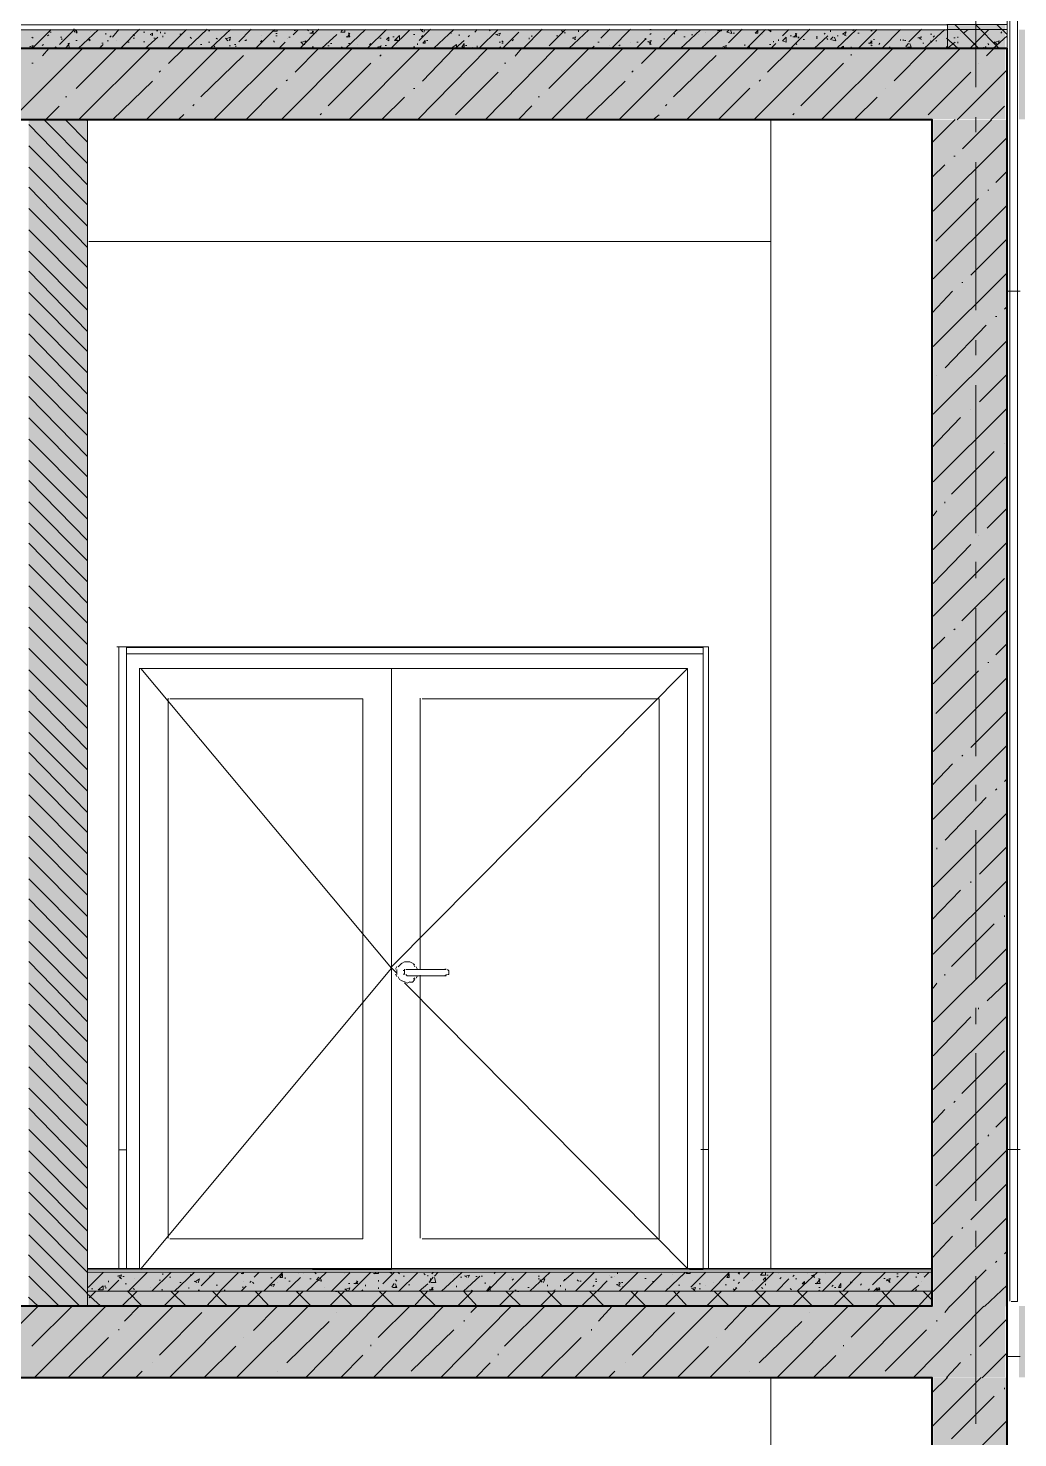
# Model space of a CAD drawing. Header units: millimetres. Extents: x -135211 to 49383, y -8033 to 228499.
# Drawn here: x -29699 to -26356, y 48081 to 52844 of the extents above; entities that cross this region are included whole.
import ezdxf

# ---------------------------------------------------------------- set-up
doc = ezdxf.new("R2010")
doc.units = ezdxf.units.MM
doc.layers.add('PDF _Геометрия', color=7, linetype='Continuous', true_color=0x1d1d1d)
doc.layers.add('PDF _Сплошная заливка', color=7, linetype='Continuous', true_color=0xffffff)

msp = doc.modelspace()

# ---------------------------------------------------------------- hatches: boundary and pattern name
at = {"layer": 'PDF _Сплошная заливка', "transparency": 33554559}
h = msp.add_hatch(color=256, dxfattribs=at)
h.paths.add_polyline_path([(-26398.8, 55316.6), (-26398.8, 56733.6), (-26595.6, 56733.6), (-26595.6, 55316.6)])
h.paths.add_polyline_path([(-26398.8, 52857.2), (-26595.6, 52857.2), (-26595.6, 52776.8), (-26398.8, 52776.8)])
h = msp.add_hatch(color=256, dxfattribs=at)
h.paths.add_polyline_path([(-26398.8, 52776.8), (-26398.8, 52838.8), (-26594.8, 52838.8), (-26594.8, 52776.8)])
h.paths.add_polyline_path([(-23600.8, 52776.8), (-23600.8, 52838.8), (-26352.2, 52838.8), (-26352.2, 52776.8)])
h = msp.add_hatch(color=256, dxfattribs=at)
h.paths.add_polyline_path([(-77398.8, 52535.5), (-77398.8, 52776.4), (-103546, 52776.4), (-103546, 52535.5)])
h.paths.add_polyline_path([(146.8, 52535.5), (146.8, 52776.4), (-22999.7, 52776.4), (-22999.7, 52535.5)])
h.paths.add_polyline_path([(-23351, 52535.5), (-23351, 52776.4), (-26352.2, 52776.4), (-26352.2, 52535.5)])
h.paths.add_polyline_path([(-26398.8, 52535.5), (-26398.8, 52776.4), (-44097.3, 52776.4), (-44097.3, 52535.5)])
h.paths.add_polyline_path([(-45350.3, 52535.5), (-45350.3, 52776.4), (-50899.8, 52776.4), (-50899.8, 52535.5)])
h = msp.add_hatch(color=256, dxfattribs=at)
h.paths.add_polyline_path([(-65546.2, 48285.5), (-65546.2, 48526.4), (-101294, 48526.4), (-101294, 48285.5)])
h.paths.add_polyline_path([(146.8, 48285.5), (146.8, 48526.4), (-22999.7, 48526.4), (-22999.7, 48285.5)])
h.paths.add_polyline_path([(-23351, 48285.5), (-23351, 48526.4), (-26352.2, 48526.4), (-26352.2, 48285.5)])
h.paths.add_polyline_path([(-26398.8, 48285.5), (-26398.8, 48526.4), (-44097.3, 48526.4), (-44097.3, 48285.5)])
h.paths.add_polyline_path([(-45350.3, 48285.5), (-45350.3, 48526.4), (-50899.8, 48526.4), (-50899.8, 48285.5)])
h.paths.add_polyline_path([(-50950.6, 48285.5), (-50950.6, 48526.4), (-65296.5, 48526.4), (-65296.5, 48285.5)])

# ---------------------------------------------------------------- linework, layer by layer
at = {"layer": 'PDF _Геометрия', "color": 7, "lineweight": 9}
for points in [[(-26383.7, 62157), (-26383.7, 48543.1)], [(-26378.4, 48541.8), (-26357.4, 48541.8), (-26357.4, 62156.3)], [(-26595.6, 59514.9), (-26392.5, 59514.9), (-26392.5, 60933), (-26392.5, 45155.4)], [(-26497.8, 52645), (-26497.8, 53144.5)], [(-37342.6, 52855.6), (-26594.3, 52855.6), (-26594.3, 52775.1), (-37342.6, 52775.1)], [(-26594.3, 52838.6), (-37342.6, 52838.6)], [(-26392.5, 52838.9), (-26595.6, 52838.9)], [(-29697.6, 48525.9), (-29498.5, 48525.9), (-29498.5, 52534.8), (-29697.6, 52534.8)], [(-27190.9, 52533.8), (-29494, 52533.8)], [(-26497.8, 52492.6), (-26497.8, 52543.4)], [(-26497.8, 51891.5), (-26497.8, 52391)], [(-29498.5, 52124.2), (-29498.5, 48652.9), (-29498.5, 48648.7), (-29498.5, 48640.3), (-29498.5, 48576.8), (-29498.5, 48525.9)], [(-26395.2, 51954.8), (-26348.6, 51954.8), (-26361.1, 51954.8)], [(-26383.7, 49055.3), (-26383.7, 51955)], [(-26357.4, 51953.9), (-26357.4, 49054)], [(-26497.8, 51739.1), (-26497.8, 51789.9)], [(-26497.8, 51138), (-26497.8, 51637.5)], [(-26497.8, 50985.6), (-26497.8, 51040.7)], [(-26497.8, 50384.5), (-26497.8, 50884)], [(-29399.5, 50753.2), (-27401.5, 50753.2), (-27401.5, 48653.7), (-29399.5, 48653.7)], [(-29393.2, 48652), (-29393.2, 50751.7)], [(-29366.9, 50751.5), (-29366.9, 50730.3), (-29366.9, 48651.7)], [(-29366.7, 50751.4), (-27419, 50751.4), (-27419, 50730.2), (-29366.7, 50730.2), (-27419, 50730.2), (-27419, 48651.6), (-27465.8, 48651.6)], [(-29374, 48653.5), (-29323, 48653.5), (-29323, 50681.2), (-29323, 48653.5)], [(-29321.7, 50680.9), (-27471.7, 50680.9), (-28475.2, 49669.1)], [(-29318.8, 48652.4), (-28471.9, 49668.4), (-29318.8, 50680.1), (-28471.9, 50680.1), (-28471.9, 48652.4), (-28738.6, 48652.4)], [(-28428.5, 49618.3), (-27471.7, 48653.2), (-27471.7, 50680.9), (-28475.2, 50680.9)], [(-28471.9, 48652.4), (-28471.9, 50680.1)], [(-27471.7, 50680.9), (-27471.7, 48653.2)], [(-29226.5, 50579.9), (-29226.5, 48755.4)], [(-29220.7, 48753.8), (-28568.4, 48753.8), (-28568.4, 50578.3), (-29220.7, 50578.3)], [(-28375.4, 49665.4), (-28375.4, 50579.8)], [(-28368.6, 50578.1), (-27568.2, 50578.1), (-27568.2, 48753.5), (-28368.6, 48753.5)], [(-26497.8, 50232.1), (-26497.8, 50287.1)], [(-26497.8, 49631), (-26497.8, 50134.7)], [(-28454.4, 49673.5), (-28458.9, 49665)], [(-28445.6, 49676.7), (-28450.1, 49672.4)], [(-28436.8, 49685), (-28445.2, 49676.6)], [(-28428.1, 49689.1), (-28436.4, 49685)], [(-28419.3, 49689.1), (-28427.6, 49689.1)], [(-28410.5, 49689), (-28418.9, 49689)], [(-28401.7, 49684.7), (-28410.1, 49688.9)], [(-28393, 49680.4), (-28401.3, 49684.6)], [(-28393, 49673), (-28397.5, 49681.5)], [(-28471.1, 49668.3), (-28454.4, 49651.3)], [(-28458.9, 49648.1), (-28454.4, 49639.7)], [(-28454.4, 49664), (-28454.4, 49655.5), (-28454.4, 49647.1)], [(-28450.1, 49638.5), (-28445.6, 49630.1)], [(-28445.2, 49630), (-28436.8, 49625.7)], [(-28436.4, 49625.7), (-28428.1, 49621.5)], [(-28428.1, 49655.3), (-28428.1, 49655.3)], [(-28428.1, 49655.3), (-28428.1, 49655.3)], [(-28428.1, 49647.9), (-28428.1, 49647.9)], [(-28428.1, 49647.9), (-28428.1, 49647.9)], [(-28419.3, 49663.7), (-28419.3, 49663.7)], [(-28419.3, 49663.7), (-28419.3, 49663.7)], [(-28419.3, 49642.5), (-28419.3, 49642.5)], [(-28419.3, 49642.5), (-28419.3, 49642.5)], [(-28287.7, 49663.6), (-28419, 49663.6)], [(-28419, 49642.4), (-28287.7, 49642.4)], [(-28418.3, 49663.4), (-28384.2, 49663.4), (-28388.7, 49671.9)], [(-28388.7, 49633.7), (-28384.2, 49642.2), (-28418.3, 49642.2)], [(-28401.3, 49621.2), (-28393, 49629.6)], [(-28397.5, 49630.7), (-28393, 49634.9)], [(-28375.4, 48755.3), (-28375.4, 49644.3)], [(-28287.7, 49664.7), (-28292.2, 49664.7)], [(-28292.2, 49643.5), (-28287.7, 49643.5), (-28287.7, 49647.8)], [(-28287.7, 49664.7), (-28287.7, 49664.7)], [(-28283.4, 49646.6), (-28278.9, 49646.6), (-28278.9, 49650.8), (-28278.9, 49655.1), (-28278.9, 49659.3), (-28283.4, 49663.5)], [(-28278.9, 49659.3), (-28278.9, 49659.3)], [(-28278.9, 49655.1), (-28278.9, 49655.1)], [(-28278.9, 49646.6), (-28278.9, 49646.6)], [(-28427.6, 49621.4), (-28419.3, 49617.1)], [(-28418.9, 49617), (-28410.5, 49621.3)], [(-28410.1, 49621.2), (-28401.7, 49621.2)], [(-26497.8, 49478.6), (-26497.8, 49533.6)], [(-26497.8, 48881.7), (-26497.8, 49381.2)], [(-29366.9, 49053.9), (-29392.4, 49053.9)], [(-27401.5, 49055.8), (-27426.8, 49055.8)], [(-26361.1, 49055), (-26348.6, 49055), (-26395.2, 49055)], [(-26497.8, 48725.1), (-26497.8, 48780.1)], [(-29499.9, 48526.4), (-26646.9, 48526.4), (-26646.9, 48577.2), (-26646.9, 48640.7), (-26646.9, 48649.1), (-26646.9, 48653.4), (-29499.9, 48653.4)], [(-26646.9, 48649.1), (-29499.9, 48649.1)], [(-26646.9, 48640.7), (-29499.9, 48640.7)], [(-26497.8, 48128.2), (-26497.8, 48627.7)], [(-26646.9, 48577.2), (-29499.9, 48577.2)], [(-26395.2, 48356.5), (-26348.6, 48356.5)], [(-31894, 47872.8), (-27190.9, 47872.8), (-27190.9, 48283.4), (-27190.9, 45154.9), (-27990.9, 45154.9)], [(-27190.9, 48283.4), (-31894, 48283.4)]]:
    msp.add_lwpolyline(points, dxfattribs=at)
at = {"layer": 'PDF _Геометрия', "lineweight": 9}
for points in [[(-29684.9, 52776.1), (-29621.3, 52839.6)], [(-29634.6, 52817.5), (-29630.1, 52821.8)], [(-29625.8, 52830.2), (-29621.3, 52830.2)], [(-29593.2, 52788.2), (-29542.4, 52839)], [(-29546.8, 52840), (-29542.4, 52840)], [(-29542.4, 52830.5), (-29542.4, 52834.7)], [(-29541.9, 52838.9), (-29533.6, 52830.4)], [(-29533.6, 52827.2), (-29538, 52831.4), (-29533.6, 52839.8)], [(-29530.9, 52774.9), (-29463.4, 52838.4)], [(-29489.7, 52831), (-29489.7, 52831)], [(-29437.1, 52826.4), (-29437.1, 52822.2)], [(-29424, 52813.6), (-29419.5, 52817.8)], [(-29414.2, 52813.4), (-29393.2, 52838.8)], [(-29386.7, 52776.6), (-29323, 52840.1)], [(-29345, 52822.4), (-29340.6, 52818.1)], [(-29309.9, 52830.6), (-29305.5, 52830.6)], [(-29266.1, 52834.5), (-29261.6, 52834.5)], [(-29252.8, 52826.8), (-29252.8, 52831.1)], [(-29244, 52817.4), (-29244, 52813.1)], [(-29239.7, 52826.7), (-29235.3, 52826.7)], [(-29228.3, 52775.4), (-29165.1, 52838.9)], [(-29187.1, 52823), (-29182.6, 52823)], [(-29162.6, 52776.7), (-29094.9, 52840.2)], [(-29090.6, 52835), (-29086.1, 52835)], [(-29083.7, 52776.1), (-29015.9, 52839.6)], [(-28987.9, 52797.7), (-28945.7, 52840)], [(-28930.1, 52775.9), (-28866.8, 52839.4)], [(-28910.6, 52818.6), (-28910.6, 52818.6)], [(-28871.2, 52834.2), (-28866.8, 52838.4)], [(-28870.8, 52834.1), (-28858, 52834.1), (-28858, 52838.3)], [(-28862.5, 52825.7), (-28858, 52825.7)], [(-28862.5, 52818.2), (-28858, 52818.2)], [(-28804.5, 52821.8), (-28787.8, 52838.7)], [(-28801.1, 52835.6), (-28796.6, 52835.6)], [(-28781.1, 52776.6), (-28717.6, 52840.1)], [(-28757.2, 52839.4), (-28752.7, 52835.2)], [(-28748, 52826.6), (-28735.2, 52826.6), (-28739.6, 52835)], [(-28743.5, 52825.7), (-28735.2, 52834.1)], [(-28726.4, 52826.5), (-28726.4, 52826.5)], [(-28706.9, 52776.1), (-28656.2, 52822.7)], [(-28638.6, 52834.3), (-28638.6, 52838.5), (-28643.1, 52830.1)], [(-28642.7, 52830), (-28629.9, 52830), (-28629.9, 52838.4)], [(-28638.6, 52835.3), (-28638.6, 52839.5)], [(-28627.1, 52775.4), (-28559.7, 52838.8)], [(-28625.2, 52814.8), (-28612.3, 52814.8), (-28616.8, 52827.5)], [(-28620.7, 52813.9), (-28612.3, 52826.6)], [(-28553.1, 52775.7), (-28489.5, 52839.3)], [(-28474.2, 52775.1), (-28410.5, 52838.7)], [(-28397.5, 52822.5), (-28393, 52822.5)], [(-28378.3, 52801.9), (-28340.3, 52840)], [(-28375, 52840.2), (-28366.6, 52831.7)], [(-28371.1, 52839.2), (-28366.6, 52839.2)], [(-28371.1, 52814.8), (-28366.6, 52819)], [(-28362.4, 52830.7), (-28357.9, 52839.2)], [(-28329, 52775.9), (-28261.4, 52839.4)], [(-28283.4, 52838.5), (-28278.9, 52838.5)], [(-28270.1, 52825.8), (-28270.1, 52830)], [(-28243.8, 52822.3), (-28243.8, 52818.1)], [(-28213.2, 52814.5), (-28208.7, 52818.8)], [(-28190.8, 52830.3), (-28182.4, 52838.8)], [(-28175.4, 52775.7), (-28112.2, 52839.2)], [(-28143, 52839.3), (-28138.5, 52835.1)], [(-28120.6, 52823.1), (-28112.2, 52818.9)], [(-28116.3, 52822.1), (-28103.4, 52826.4), (-28107.9, 52817.9)], [(-28096.8, 52775.1), (-28042, 52830.1)], [(-28026.3, 52776.4), (-27963, 52839.9)], [(-27998.1, 52818.9), (-27998.1, 52814.7)], [(-27939, 52784.2), (-27884.1, 52839.2)], [(-27914.9, 52818.3), (-27910.4, 52818.3)], [(-27897.4, 52836), (-27892.8, 52831.8)], [(-27888.6, 52827.5), (-27884.1, 52827.5)], [(-27873, 52775.1), (-27805.1, 52838.6)], [(-27840.2, 52831.4), (-27840.2, 52835.6)], [(-27822.7, 52831.3), (-27822.7, 52831.3)], [(-27764.7, 52810.3), (-27734.9, 52839.9)], [(-27728.2, 52776.8), (-27664.7, 52840.3)], [(-27599.1, 52838.9), (-27594.5, 52838.9)], [(-27599.1, 52821.9), (-27594.5, 52826.2)], [(-27585.8, 52839.8), (-27585.8, 52839.8)], [(-27570.3, 52775.6), (-27506.8, 52839.1)], [(-27515.6, 52827.4), (-27515.6, 52823.2)], [(-27511.3, 52835.8), (-27506.8, 52835.8)], [(-27495.3, 52775), (-27427.8, 52838.5)], [(-27458.7, 52821.8), (-27454.1, 52821.8)], [(-27436.6, 52822.6), (-27436.6, 52822.6)], [(-27425.2, 52776.4), (-27357.6, 52839.8)], [(-27410.3, 52830.8), (-27410.3, 52830.8)], [(-27371, 52835.7), (-27366.4, 52835.7)], [(-27371, 52830.5), (-27366.4, 52830.5)], [(-27366.4, 52834.7), (-27366.4, 52839)], [(-27366.1, 52834.7), (-27357.6, 52834.7), (-27357.6, 52838.9)], [(-27339.8, 52830.3), (-27331.3, 52838.7)], [(-27339.4, 52830.2), (-27322.5, 52825.9), (-27327.1, 52838.7)], [(-27334.2, 52793.7), (-27287.4, 52840.2)], [(-27318.3, 52826.8), (-27313.8, 52826.8)], [(-27272.2, 52776.1), (-27208.5, 52839.6)], [(-27217.2, 52821.8), (-27217.2, 52821.8)], [(-27199.7, 52839.6), (-27199.7, 52839.6)], [(-27199.4, 52839.5), (-27190.9, 52831), (-27190.9, 52839.5)], [(-27151, 52817.9), (-27129.5, 52839)], [(-27125.3, 52817.8), (-27120.7, 52817.8)], [(-27123.1, 52776.8), (-27059.3, 52840.3)], [(-27116.2, 52814.3), (-27103.2, 52814.3), (-27107.7, 52827)], [(-27111.6, 52813.4), (-27103.2, 52826.1)], [(-27044.2, 52775.4), (-26997.9, 52817.8)], [(-27010.6, 52823), (-27006.7, 52827.2)], [(-26989.1, 52831.3), (-26989.1, 52835.5)], [(-26969.2, 52775.6), (-26901.4, 52839.1)], [(-26966.7, 52817.5), (-26962.8, 52817.5)], [(-26948.9, 52823.4), (-26936.5, 52831.9), (-26940.4, 52819.1)], [(-26945, 52822.5), (-26936.5, 52818.2)], [(-26914.1, 52835), (-26910.2, 52839.2)], [(-26896.5, 52826.4), (-26892.6, 52826.4)], [(-26894.5, 52776), (-26831.2, 52839.5)], [(-26852.6, 52834.5), (-26848.7, 52834.5)], [(-26815.6, 52775.4), (-26752.2, 52838.9)], [(-26724.5, 52797.9), (-26682, 52840.2)], [(-26671.1, 52776.1), (-26603.1, 52839.6)], [(-26650.9, 52823), (-26646.9, 52823)], [(-26642.1, 52813.5), (-26638.2, 52817.8)], [(-26489, 52776.2), (-26569.5, 52856.6)], [(-26550.4, 52826.5), (-26550.4, 52826.5)], [(-26541.6, 52839.1), (-26541.6, 52839.1)], [(-26541.1, 52826.3), (-26524.1, 52839)], [(-26517.4, 52775.9), (-26453.9, 52839.4)], [(-26418.8, 52775.6), (-26499.4, 52856)], [(-26462.7, 52839.4), (-26462.7, 52839.4)], [(-26453.9, 52822.5), (-26453.9, 52822.5)], [(-26439, 52775.4), (-26392.5, 52817.7)], [(-26392.5, 52822), (-26426.6, 52855.9)], [(-26414, 52827.3), (-26410, 52831.5)], [(-29757.1, 52534), (-29516, 52775.3)], [(-29695.5, 52780.8), (-29682.8, 52785.1), (-29687.2, 52776.6)], [(-29691, 52779.9), (-29682.8, 52775.6)], [(-29687.2, 52813.7), (-29682.8, 52809.5)], [(-29652.1, 52784.8), (-29647.7, 52789)], [(-29651.1, 52749.8), (-29630.1, 52775.2)], [(-29603.8, 52776), (-29608.2, 52780.2)], [(-29603.8, 52779.3), (-29608.2, 52775), (-29603.8, 52775)], [(-29590.7, 52813), (-29586.2, 52813)], [(-29586.2, 52808.8), (-29586.2, 52804.5)], [(-29577.1, 52776.6), (-29559.9, 52776.6), (-29564.4, 52793.5)], [(-29572.6, 52775.7), (-29559.9, 52792.6)], [(-29555.6, 52776.5), (-29551.1, 52776.5)], [(-29538, 52801.7), (-29533.6, 52801.7)], [(-29537.6, 52639.9), (-29402, 52775.3)], [(-29528.9, 52534.1), (-29287.9, 52775.4)], [(-29494.2, 52805.6), (-29489.7, 52805.6)], [(-29494.2, 52804.7), (-29489.7, 52800.5)], [(-29458.6, 52775.7), (-29445.9, 52788.4)], [(-29454.6, 52784.2), (-29454.6, 52784.2)], [(-29450.3, 52793.6), (-29445.9, 52793.6)], [(-29432.8, 52800.9), (-29428.3, 52800.9)], [(-29402, 52801.7), (-29402, 52801.7)], [(-29362.6, 52796.1), (-29358.1, 52796.1)], [(-29345, 52809.7), (-29340.6, 52809.7)], [(-29309.9, 52797.7), (-29305.5, 52797.7)], [(-29303.7, 52775.2), (-29261.6, 52813.3)], [(-29301.3, 52534.2), (-29059.8, 52775.5)], [(-29274.8, 52810.1), (-29270.4, 52810.1)], [(-29248.5, 52776), (-29244, 52776)], [(-29224.9, 52724.6), (-29173.9, 52775.4)], [(-29213.4, 52792.7), (-29209, 52792.7)], [(-29152, 52813.3), (-29147.5, 52809.1)], [(-29130, 52787.8), (-29130, 52787.8)], [(-29116.9, 52788.6), (-29112.4, 52788.6)], [(-29099.4, 52776.7), (-29094.9, 52776.7)], [(-29090.6, 52796.9), (-29086.1, 52796.9)], [(-29073.1, 52534.3), (-28831.7, 52775.6)], [(-29073, 52784.9), (-29068.6, 52780.7)], [(-29064.3, 52810.3), (-29059.8, 52806.1)], [(-29033, 52810), (-29024.7, 52801.5)], [(-29028.7, 52809), (-29015.9, 52813.3), (-29020.4, 52800.5)], [(-29020.4, 52804.8), (-29015.9, 52804.8)], [(-29020.4, 52783.6), (-29015.9, 52783.6)], [(-29002.9, 52788.6), (-28998.4, 52788.6)], [(-28998.4, 52780.2), (-28998.4, 52784.4)], [(-28967.8, 52802), (-28963.3, 52802)], [(-28963.3, 52805.3), (-28963.3, 52801.1)], [(-28928.2, 52780.6), (-28928.2, 52780.6)], [(-28915.1, 52797.4), (-28910.6, 52801.6)], [(-28871.2, 52801.3), (-28866.8, 52797)], [(-28852.8, 52775.6), (-28831.7, 52796.7)], [(-28844.8, 52534.4), (-28603.5, 52775.7)], [(-28836.2, 52776.6), (-28831.7, 52776.6)], [(-28822.9, 52810.4), (-28822.9, 52810.4)], [(-28818.6, 52813.6), (-28814.1, 52813.6)], [(-28797.7, 52695.2), (-28717.6, 52775.7)], [(-28778.6, 52797.2), (-28770.3, 52788.8)], [(-28774.3, 52796.2), (-28761.5, 52800.5), (-28766, 52787.8)], [(-28770.3, 52796.3), (-28770.3, 52796.3)], [(-28739.6, 52780.9), (-28735.2, 52780.9)], [(-28687, 52783.8), (-28682.5, 52783.8)], [(-28678.2, 52792.3), (-28673.7, 52792.3)], [(-28643.1, 52776), (-28638.6, 52780.2)], [(-28616.8, 52791.8), (-28612.3, 52791.8)], [(-28616.6, 52534.5), (-28375.4, 52775.8)], [(-28586, 52789.2), (-28586, 52789.2)], [(-28546.6, 52788), (-28542.1, 52792.2)], [(-28519.9, 52780.1), (-28507, 52784.4), (-28511.5, 52775.9)], [(-28515.4, 52779.2), (-28507, 52774.9)], [(-28511.5, 52809.8), (-28507, 52809.8)], [(-28494, 52785.2), (-28489.5, 52785.2)], [(-28467.7, 52814.6), (-28463.2, 52814.6)], [(-28454.4, 52800.9), (-28454.4, 52805.1)], [(-28454.4, 52784.9), (-28454.4, 52784.9)], [(-28401.7, 52776), (-28401.7, 52776)], [(-28397.5, 52780.2), (-28393, 52780.2)], [(-28384.5, 52533.7), (-28147.3, 52775)], [(-28384.2, 52787.6), (-28384.2, 52791.9)], [(-28366.9, 52664.9), (-28261.4, 52774.9)], [(-28353.6, 52802), (-28349.1, 52802)], [(-28296.5, 52775.2), (-28296.5, 52775.2)], [(-28269.3, 52775.8), (-28252.6, 52788.5), (-28252.6, 52775.8)], [(-28255.9, 52776.5), (-28226.3, 52801.9)], [(-28222, 52784.9), (-28217.5, 52784.9)], [(-28199.9, 52779.6), (-28199.9, 52779.6)], [(-28182.4, 52779.5), (-28182.4, 52783.7)], [(-28156.2, 52533.8), (-27919.2, 52775.1)], [(-28107.9, 52796.7), (-28103.4, 52796.7)], [(-28107.9, 52776.5), (-28103.4, 52780.8), (-28103.4, 52776.5)], [(-28099.2, 52800.9), (-28094.6, 52796.7)], [(-28099.2, 52793.4), (-28094.6, 52793.4)], [(-28064.1, 52801.5), (-28059.6, 52805.8)], [(-28054.5, 52749.7), (-28033.2, 52775)], [(-28006.9, 52806.4), (-28006.9, 52810.6)], [(-27998.1, 52814.7), (-27998.1, 52814.7)], [(-27940.3, 52639.7), (-27805.1, 52775.1)], [(-27932.5, 52533.9), (-27691, 52775.2)], [(-27861.9, 52810.3), (-27849, 52814.5), (-27853.5, 52806)], [(-27857.4, 52809.3), (-27849, 52805.1)], [(-27796, 52775), (-27787.6, 52783.5)], [(-27774.5, 52796), (-27770, 52796)], [(-27734.9, 52784.9), (-27734.9, 52784.9)], [(-27717.4, 52788.1), (-27717.4, 52788.1)], [(-27704.4, 52783.7), (-27699.8, 52787.9)], [(-27704.3, 52534), (-27462.9, 52775.3)], [(-27664.7, 52793.8), (-27664.7, 52793.8)], [(-27645.8, 52775.5), (-27612.1, 52809.4)], [(-27642.9, 52796.9), (-27638.4, 52796.9)], [(-27627.5, 52724.4), (-27577, 52775.2)], [(-27616.6, 52809.4), (-27612.1, 52805.1)], [(-27607.5, 52797.5), (-27594.5, 52801.7), (-27599.1, 52789)], [(-27603, 52796.5), (-27594.5, 52788.1)], [(-27594.5, 52801.7), (-27594.5, 52801.7)], [(-27550.7, 52805.6), (-27550.7, 52809.8)], [(-27485, 52814.5), (-27480.5, 52814.5)], [(-27476, 52534.1), (-27234.8, 52775.4)], [(-27366.4, 52775.5), (-27366.4, 52775.5)], [(-27353.1, 52780.4), (-27340.1, 52784.7), (-27344.6, 52776.2)], [(-27348.5, 52779.5), (-27340.1, 52775.3)], [(-27344.6, 52775.3), (-27340.1, 52779.5)], [(-27300.8, 52774.9), (-27296.2, 52774.9)], [(-27278.7, 52784.2), (-27278.7, 52788.4)], [(-27265.7, 52780.7), (-27261.1, 52780.7)], [(-27247.7, 52534.2), (-27006.7, 52775.5)], [(-27201.4, 52695), (-27120.7, 52775.5)], [(-27195.5, 52788.7), (-27190.9, 52788.7)], [(-27190.3, 52774.9), (-27173.4, 52791.8)], [(-27182.1, 52796.2), (-27182.1, 52800.4)], [(-27164.6, 52801.2), (-27164.6, 52805.4)], [(-27107.7, 52793.2), (-27103.2, 52788.9)], [(-27099, 52810.1), (-27094.4, 52814.3)], [(-27081.4, 52805.7), (-27076.9, 52805.7)], [(-27037.6, 52814.7), (-27033, 52814.7)], [(-27037.6, 52809.6), (-27033, 52809.6)], [(-27020.1, 52534.3), (-26778.5, 52775.6)], [(-27001.8, 52809.3), (-26997.9, 52805.1)], [(-26988.8, 52805.9), (-26980.3, 52814.3)], [(-26984, 52804.9), (-26971.6, 52800.6), (-26975.5, 52813.3)], [(-26957.6, 52775), (-26945.3, 52783.5), (-26945.3, 52775)], [(-26936.5, 52809.8), (-26936.5, 52809.8)], [(-26918.9, 52776.7), (-26918.9, 52780.9)], [(-26861.1, 52793.1), (-26848.7, 52793.1), (-26852.6, 52801.5)], [(-26857.2, 52792.1), (-26848.7, 52800.6)], [(-26852.6, 52787.9), (-26848.7, 52783.7)], [(-26843.9, 52805.7), (-26840, 52805.7)], [(-26826.3, 52788.7), (-26822.4, 52792.9)], [(-26791.9, 52534.4), (-26550.4, 52775.7)], [(-26791.2, 52779.9), (-26787.3, 52779.9)], [(-26774.3, 52665.6), (-26664.5, 52775.7)], [(-26752.2, 52806), (-26752.2, 52801.7)], [(-26743.4, 52805), (-26743.4, 52800.7)], [(-26738.6, 52801.6), (-26734.7, 52801.6)], [(-26734.7, 52784.7), (-26734.7, 52784.7)], [(-26734.4, 52780.3), (-26725.9, 52793.1)], [(-26729.5, 52779.3), (-26717.1, 52779.3), (-26721, 52792.1)], [(-26694.4, 52810.6), (-26682, 52814.8), (-26685.9, 52806.4)], [(-26690.5, 52809.6), (-26682, 52805.5)], [(-26677.2, 52792.6), (-26673.3, 52792.6)], [(-26650.9, 52800.9), (-26646.9, 52796.7)], [(-26633.3, 52800.8), (-26629.4, 52800.8)], [(-26598.2, 52780.3), (-26594.3, 52780.3), (-26594.3, 52776)], [(-26598.2, 52775.1), (-26594.3, 52779.4)], [(-26559.2, 52775.8), (-26597.1, 52809.7)], [(-26593.5, 52775.8), (-26568, 52797)], [(-26571.9, 52810.7), (-26568, 52810.7)], [(-26559.2, 52810.6), (-26559.2, 52814.8)], [(-26559.2, 52797.9), (-26559.2, 52793.6)], [(-26471.5, 52779.3), (-26471.5, 52775.1)], [(-26466.6, 52780.2), (-26462.7, 52780.2)], [(-26461.9, 52750.4), (-26436.4, 52775.7)], [(-26457.8, 52791.9), (-26453.9, 52787.7)], [(-26436.1, 52797.8), (-26427.6, 52789.3)], [(-26431.3, 52796.8), (-26418.8, 52801), (-26422.7, 52788.4)], [(-29687.2, 52725.8), (-29682.8, 52725.8)], [(-29115.9, 52611.6), (-28972.1, 52751.3)], [(-28686, 52581.4), (-28542.1, 52725.3)], [(-28511.5, 52749.6), (-28507, 52753.8)], [(-28090.4, 52725.6), (-28085.9, 52725.6)], [(-27519.3, 52611.4), (-27375.2, 52751.1)], [(-27089.3, 52581.2), (-26945.3, 52725.2)], [(-26918.9, 52751.3), (-26918.9, 52755.5)], [(-26489, 52725.3), (-26489, 52725.3)], [(-29257.3, 52695.6), (-29252.8, 52699.9)], [(-28256, 52551.3), (-28112.2, 52695.2)], [(-27660.5, 52695.4), (-27655.9, 52699.6)], [(-26659.3, 52551.1), (-26515.3, 52695)], [(-26561.6, 52534.1), (-26392.5, 52703.5)], [(-29414.3, 52534), (-29279.1, 52665.3)], [(-28963.6, 52535.5), (-28858, 52641.3)], [(-28827.4, 52665.5), (-28822.9, 52669.7)], [(-28397.5, 52639.6), (-28393, 52639.6)], [(-27817.6, 52533.8), (-27682.3, 52665.1)], [(-27367.1, 52535.2), (-27261.1, 52641.1)], [(-27230.6, 52665.3), (-27226, 52669.5)], [(-26804.9, 52641.3), (-26804.9, 52641.3)], [(-29641.4, 52533.7), (-29595, 52580.2)], [(-29573.1, 52611.6), (-29568.7, 52611.6)], [(-29143.2, 52581.4), (-29138.8, 52585.6)], [(-28504.6, 52534.9), (-28428.1, 52611.1)], [(-28044.6, 52534.4), (-27998.1, 52581)], [(-27976.3, 52611.3), (-27971.8, 52611.3)], [(-27546.4, 52581.2), (-27541.9, 52585.4)], [(-26907.5, 52534.7), (-26831.2, 52610.9)], [(-26447.8, 52534.2), (-26401.3, 52580.7)], [(-29498.5, 52386.7), (-29646.7, 52534.8)], [(-29498.5, 52458.6), (-29574.8, 52534.8)], [(-29498.5, 52530.6), (-29503, 52534.8)], [(-29191.1, 52535.1), (-29173.9, 52552)], [(-28713.3, 52551.2), (-28708.8, 52555.4)], [(-27589.6, 52533.9), (-27568.2, 52550.8)], [(-27116.5, 52551), (-27112, 52555.2)], [(-26648.4, 52455.1), (-26568, 52535.5)], [(-26542.7, 52436.2), (-26445.1, 52533.6)], [(-29498.5, 52314.7), (-29697.6, 52517.9)], [(-29498.5, 52246.9), (-29697.6, 52445.9)], [(-26642.2, 52225.1), (-26392.5, 52474.9)], [(-26571.9, 52410.9), (-26568, 52410.9)], [(-29498.5, 52175), (-29697.6, 52373.9)], [(-26645.6, 52340.1), (-26603.1, 52382.4)], [(-26430.5, 52322.5), (-26392.5, 52360.5)], [(-29498.5, 52103), (-29697.6, 52306.2)], [(-26457.8, 52296.6), (-26453.9, 52296.6)], [(-26642.2, 51996.5), (-26392.5, 52246.3)], [(-26633, 52124.3), (-26489, 52268.2)], [(-29498.5, 52035.3), (-29697.6, 52234.2)], [(-29498.5, 51963.3), (-29697.6, 52162.3)], [(-26515, 52009.2), (-26392.5, 52132)], [(-29498.5, 51891.3), (-29697.6, 52090.3)], [(-29498.5, 51819.4), (-29697.6, 52022.6)], [(-26642.2, 51767.9), (-26392.5, 52017.7)], [(-26545.6, 51984), (-26541.6, 51984)], [(-29498.5, 51751.7), (-29697.6, 51950.6)], [(-26644.8, 51882.7), (-26576.7, 51954.7)], [(-29498.5, 51679.7), (-29697.6, 51878.7)], [(-26431.5, 51869.8), (-26427.6, 51869.8)], [(-26401, 51894.9), (-26392.5, 51903.3)], [(-26602.2, 51696.5), (-26462.7, 51840.4)], [(-29498.5, 51607.7), (-29697.6, 51810.9)], [(-26642.2, 51539.3), (-26392.5, 51789)], [(-29498.5, 51540), (-29697.6, 51739)], [(-26485.5, 51581.6), (-26392.5, 51674.8)], [(-29498.5, 51468), (-29697.6, 51667)], [(-26629.4, 51670.5), (-26629.4, 51670.5)], [(-29498.5, 51396.1), (-29697.6, 51599.2)], [(-26642.2, 51310.7), (-26392.5, 51560.5)], [(-26515.3, 51556.2), (-26515.3, 51556.2)], [(-29498.5, 51328.3), (-29697.6, 51527.3)], [(-26647.9, 51426.3), (-26550.4, 51527.9)], [(-29498.5, 51256.4), (-29697.6, 51455.3)], [(-26401.3, 51442), (-26401.3, 51442)], [(-26580.5, 51269.7), (-26436.4, 51413.7)], [(-29498.5, 51184.4), (-29697.6, 51383.4)], [(-29498.5, 51112.4), (-29697.6, 51315.7)], [(-26642.2, 51082.1), (-26392.5, 51331.8)], [(-29498.5, 51044.7), (-29697.6, 51243.7)], [(-26641.8, 51196.3), (-26629.4, 51213.3)], [(-26603.1, 51239.4), (-26603.1, 51243.7)], [(-26460, 51154.1), (-26392.5, 51221.8)], [(-29498.5, 50972.7), (-29697.6, 51171.7)], [(-29498.5, 50900.8), (-29697.6, 51104)], [(-26642.2, 50857.7), (-26392.5, 51107.5)], [(-26489, 51129.5), (-26489, 51129.5)], [(-26642.3, 50967.8), (-26515.3, 51099)], [(-29498.5, 50833.1), (-29697.6, 51032)], [(-29498.5, 50761.1), (-29697.6, 50960.1)], [(-26545.4, 50840.9), (-26401.3, 50984.8)], [(-29498.5, 50689.1), (-29697.6, 50888.1)], [(-26642.2, 50629.1), (-26392.5, 50878.9)], [(-29498.5, 50621.4), (-29697.6, 50820.3)], [(-26645.6, 50744.2), (-26603.1, 50786.5)], [(-26571.9, 50810.6), (-26568, 50814.9)], [(-29498.5, 50549.4), (-29697.6, 50748.4)], [(-26430.5, 50726.5), (-26392.5, 50764.6)], [(-29498.5, 50477.5), (-29697.6, 50676.4)], [(-26457.8, 50700.6), (-26453.9, 50700.6)], [(-26642.2, 50400.5), (-26392.5, 50650.3)], [(-26633, 50528.3), (-26489, 50672.3)], [(-29498.5, 50405.5), (-29697.6, 50608.7)], [(-29498.5, 50337.7), (-29697.6, 50536.8)], [(-26515, 50413.2), (-26392.5, 50536)], [(-29498.5, 50265.8), (-29697.6, 50464.7)], [(-29498.5, 50193.8), (-29697.6, 50397)], [(-26642.2, 50171.9), (-26392.5, 50421.7)], [(-26545.6, 50383.9), (-26541.6, 50388)], [(-26644.8, 50286.8), (-26576.7, 50358.7)], [(-29498.5, 50126.1), (-29697.6, 50325.1)], [(-26401, 50298.9), (-26392.5, 50307.4)], [(-29498.5, 50054.2), (-29697.6, 50253.1)], [(-26602.2, 50100.5), (-26462.7, 50244.5)], [(-26431.5, 50269.6), (-26427.6, 50273.9)], [(-29498.5, 49982.2), (-29697.6, 50181.2)], [(-26642.2, 49943.3), (-26392.5, 50193.1)], [(-29498.5, 49914.4), (-29697.6, 50113.4)], [(-26629.4, 50070.3), (-26629.4, 50074.5)], [(-26485.5, 49985.6), (-26392.5, 50078.8)], [(-29498.5, 49842.5), (-29697.6, 50041.4)], [(-29498.5, 49770.5), (-29697.6, 49969.5)], [(-26642.2, 49714.7), (-26392.5, 49964.5)], [(-26515.3, 49956.1), (-26515.3, 49960.3)], [(-26647.9, 49830.4), (-26550.4, 49932)], [(-29498.5, 49698.6), (-29697.6, 49901.8)], [(-29498.5, 49630.8), (-29697.6, 49829.8)], [(-26580.5, 49673.8), (-26436.4, 49817.8)], [(-26401.3, 49841.8), (-26401.3, 49846)], [(-29498.5, 49558.8), (-29697.6, 49757.8)], [(-26642.2, 49486.2), (-26392.5, 49735.9)], [(-29498.5, 49486.9), (-29697.6, 49690.1)], [(-26603.1, 49643.5), (-26603.1, 49647.8)], [(-29498.5, 49419.2), (-29697.6, 49618.1)], [(-26641.8, 49600.4), (-26629.4, 49617.3)], [(-26460, 49558.1), (-26392.5, 49621.6)], [(-29498.5, 49347.2), (-29697.6, 49546.2)], [(-26489, 49529.3), (-26489, 49533.5)], [(-26642.3, 49371.9), (-26515.3, 49503.1)], [(-26642.2, 49257.5), (-26392.5, 49507.3)], [(-29498.5, 49275.3), (-29697.6, 49474.2)], [(-29498.5, 49203.3), (-29697.6, 49406.5)], [(-26545.4, 49244.9), (-26401.3, 49388.9)], [(-29498.5, 49135.5), (-29697.6, 49334.5)], [(-29498.5, 49063.6), (-29697.6, 49262.5)], [(-26642.2, 49033.1), (-26392.5, 49283)], [(-26571.9, 49214.6), (-26568, 49218.9)], [(-29498.5, 48991.6), (-29697.6, 49194.8)], [(-26645.6, 49144), (-26603.1, 49190.6)], [(-26430.5, 49130.5), (-26392.5, 49168.7)], [(-29498.5, 48923.9), (-29697.6, 49122.8)], [(-26457.8, 49100.4), (-26453.9, 49104.6)], [(-26642.2, 48804.6), (-26392.5, 49054.3)], [(-26633, 48932.5), (-26489, 49076.4)], [(-29498.5, 48851.9), (-29697.6, 49050.9)], [(-29498.5, 48779.9), (-29697.6, 48978.9)], [(-29498.5, 48712.2), (-29697.6, 48911.2)], [(-26515, 48817.3), (-26392.5, 48940)], [(-29498.5, 48640.3), (-29697.6, 48839.2)], [(-26642.2, 48575.9), (-26392.5, 48825.7)], [(-26545.6, 48787.9), (-26541.6, 48792.1)], [(-29498.5, 48568.3), (-29697.6, 48767.3)], [(-26644.8, 48690.9), (-26576.7, 48762.8)], [(-29524.8, 48526.2), (-29698.5, 48699.8)], [(-26431.5, 48673.7), (-26427.6, 48677.9)], [(-26401, 48703), (-26392.5, 48711.5)], [(-29595, 48525.8), (-29696.7, 48627.3)], [(-29496.8, 48589), (-29445.9, 48639.8)], [(-29397.2, 48627.6), (-29384.4, 48631.8), (-29388.9, 48619.2)], [(-29392.7, 48626.5), (-29384.4, 48618)], [(-29380.1, 48626.4), (-29375.7, 48626.4)], [(-29360.4, 48577.1), (-29296.7, 48640.6)], [(-29281.5, 48576.4), (-29217.7, 48639.9)], [(-29244, 48631.7), (-29244, 48635.9)], [(-29206.4, 48575.7), (-29138.8, 48639.2)], [(-29152, 48631.9), (-29147.5, 48631.9)], [(-29115.2, 48594.2), (-29068.6, 48640.7)], [(-29086.1, 48628.2), (-29086.1, 48624)], [(-29052.9, 48575.4), (-28989.6, 48638.9)], [(-28980.4, 48636.7), (-28972.1, 48636.7), (-28972.1, 48641)], [(-28976.5, 48635.7), (-28972.1, 48639.9)], [(-28936, 48623.5), (-28919.4, 48640.5)], [(-28903.8, 48576.2), (-28840.4, 48639.8)], [(-28787.8, 48635), (-28787.8, 48635)], [(-28770.3, 48636), (-28770.3, 48636)], [(-28759.2, 48577.1), (-28691.3, 48640.6)], [(-28730.9, 48639.8), (-28726.4, 48635.6)], [(-28675.8, 48575.3), (-28612.3, 48638.8)], [(-28629.9, 48634.7), (-28629.9, 48634.7)], [(-28605.7, 48576.9), (-28542.1, 48640.4)], [(-28532.5, 48635.9), (-28515.8, 48635.9), (-28515.8, 48640.1)], [(-28529.1, 48634.9), (-28524.6, 48639.1)], [(-28501.1, 48601.5), (-28463.2, 48639.6)], [(-28480.3, 48640.8), (-28471.9, 48636.6), (-28471.9, 48640.8)], [(-28450.1, 48639.4), (-28445.6, 48635.2)], [(-28447.9, 48575.4), (-28384.2, 48638.9)], [(-28432.6, 48627.7), (-28428.1, 48627.7)], [(-28362.4, 48636.6), (-28357.9, 48632.4)], [(-28349.1, 48631.2), (-28349.1, 48627)], [(-28336.1, 48635.3), (-28331.5, 48639.5)], [(-28326.9, 48627.8), (-28314, 48640.5)], [(-28302.7, 48576.2), (-28235, 48639.7)], [(-28261.4, 48631.5), (-28261.4, 48631.5)], [(-28228.4, 48576.8), (-28173.6, 48627.6)], [(-28225.9, 48628), (-28217.5, 48623.7)], [(-28221.6, 48626.8), (-28208.7, 48631), (-28213.2, 48622.6)], [(-28186.9, 48626.5), (-28182.4, 48626.5)], [(-28169.4, 48627.5), (-28164.8, 48627.5)], [(-28149.1, 48576), (-28085.9, 48639.5)], [(-28125.5, 48636.7), (-28121, 48640.9)], [(-28075.1, 48581.8), (-28015.7, 48641)], [(-28004.5, 48576.8), (-27936.7, 48640.3)], [(-27976.3, 48626.9), (-27971.8, 48626.9)], [(-27891.4, 48610), (-27857.8, 48639.6)], [(-27850.9, 48576.6), (-27787.6, 48640.1)], [(-27734.9, 48631.1), (-27734.9, 48631.1)], [(-27717.4, 48626.8), (-27717.4, 48626.8)], [(-27708.6, 48635.2), (-27708.6, 48639.4)], [(-27701.9, 48577.4), (-27638.4, 48640.9)], [(-27618.4, 48575.6), (-27559.4, 48634.9)], [(-27547.9, 48576), (-27480.5, 48639.5)], [(-27524.3, 48632.5), (-27524.3, 48632.5)], [(-27489.2, 48627.9), (-27489.2, 48627.9)], [(-27476.2, 48636.2), (-27471.7, 48640.5)], [(-27475.9, 48636.2), (-27462.9, 48636.2), (-27462.9, 48640.4)], [(-27460.9, 48590.3), (-27410.3, 48641)], [(-27395, 48575.7), (-27331.3, 48639.2)], [(-27300.8, 48635.8), (-27296.2, 48640)], [(-27300.8, 48638.9), (-27296.2, 48634.6)], [(-27282.6, 48619.6), (-27261.1, 48640.8)], [(-27245.9, 48576.6), (-27182.1, 48640)], [(-27225.7, 48630.8), (-27217.2, 48639.3)], [(-27225.4, 48630.7), (-27208.5, 48630.7), (-27208.5, 48639.2)], [(-27204.3, 48630.7), (-27199.7, 48630.7)], [(-27164.6, 48636.7), (-27164.6, 48636.7)], [(-27116.5, 48626.7), (-27112, 48630.9)], [(-27100.7, 48577.4), (-27033, 48640.9)], [(-27068.1, 48635.9), (-27068.1, 48635.9)], [(-27054.1, 48628.3), (-27041.8, 48632.5), (-27045.7, 48624.1)], [(-27050.2, 48627.2), (-27041.8, 48623)], [(-27017.3, 48575.6), (-26954, 48639.1)], [(-27006.7, 48636.4), (-27006.7, 48636.4)], [(-26947.1, 48577.1), (-26883.8, 48640.7)], [(-26847.3, 48597.6), (-26804.9, 48639.9)], [(-26789.3, 48575.7), (-26725.9, 48639.2)], [(-26764.9, 48635.3), (-26761, 48635.3)], [(-26764.9, 48623.7), (-26761, 48627.9)], [(-26699.6, 48622), (-26699.6, 48626.3)], [(-26694.7, 48635.8), (-26690.8, 48635.8)], [(-26673.3, 48632.4), (-26673.3, 48632.4)], [(-26672.7, 48623.8), (-26655.7, 48640.7)], [(-26585.1, 48525.8), (-26462.7, 48648.5)], [(-29485.4, 48585.1), (-29480.9, 48585.1)], [(-29441.5, 48593.1), (-29437.1, 48593.1)], [(-29437.1, 48590), (-29437.1, 48585.8)], [(-29431.4, 48575.8), (-29393.2, 48613.9)], [(-29428.3, 48606.9), (-29428.3, 48611.1)], [(-29371.3, 48601), (-29366.9, 48601)], [(-29345, 48586), (-29340.6, 48581.8)], [(-29340.6, 48619.9), (-29340.6, 48619.9)], [(-29287.9, 48588.6), (-29287.9, 48588.6)], [(-29257.3, 48613.7), (-29252.8, 48613.7)], [(-29248.5, 48580.9), (-29244, 48580.9)], [(-29222.2, 48624.1), (-29217.7, 48624.1)], [(-29187.1, 48605.7), (-29182.6, 48605.7)], [(-29156.3, 48585.4), (-29156.3, 48589.6)], [(-29138.3, 48610.5), (-29130, 48606.3)], [(-29134, 48609.4), (-29121.2, 48617.9), (-29125.7, 48605.2)], [(-29125.7, 48579.7), (-29121.2, 48579.7)], [(-29086.1, 48577.4), (-29086.1, 48577.4)], [(-29064.3, 48597.2), (-29059.8, 48597.2)], [(-29042.2, 48585.5), (-29042.2, 48585.5)], [(-29037.9, 48580), (-29033.5, 48580)], [(-28979.9, 48576.3), (-28963.3, 48593.2)], [(-28976.5, 48590.2), (-28972.1, 48590.2)], [(-28972.1, 48610.2), (-28972.1, 48610.2)], [(-28950.2, 48605.8), (-28945.7, 48610)], [(-28941.4, 48606.8), (-28937, 48602.6)], [(-28883.9, 48597.8), (-28875.5, 48593.5)], [(-28880, 48622), (-28875.5, 48622)], [(-28879.6, 48596.6), (-28866.8, 48600.8), (-28871.2, 48592.3)], [(-28858, 48606), (-28858, 48606)], [(-28831.7, 48622.7), (-28831.7, 48618.5)], [(-28829.6, 48575.7), (-28779, 48622.3)], [(-28818.6, 48611), (-28814.1, 48611)], [(-28748.4, 48618.8), (-28743.9, 48618.8)], [(-28725.9, 48615.4), (-28717.6, 48623.9)], [(-28721.7, 48614.3), (-28708.8, 48610), (-28713.3, 48622.8)], [(-28700.1, 48588.8), (-28700.1, 48588.8)], [(-28680.6, 48526.9), (-28629.9, 48577.6)], [(-28629.4, 48585), (-28621.1, 48576.5)], [(-28625.2, 48583.7), (-28612.3, 48588), (-28616.8, 48575.3)], [(-28616.8, 48602.9), (-28612.3, 48602.9)], [(-28598.8, 48602.6), (-28586, 48602.6), (-28590.5, 48611.1)], [(-28594.3, 48601.5), (-28586, 48610)], [(-28572.9, 48577.1), (-28568.4, 48581.3)], [(-28559.7, 48598.2), (-28559.7, 48593.9)], [(-28540.2, 48526.7), (-28489.5, 48577.5)], [(-28515.8, 48609.4), (-28515.8, 48613.6)], [(-28515.8, 48585.1), (-28515.8, 48589.3)], [(-28471.5, 48589.9), (-28463.2, 48602.7)], [(-28467.2, 48588.7), (-28454.4, 48588.7), (-28458.9, 48601.4)], [(-28458.9, 48615.3), (-28454.4, 48611)], [(-28458.9, 48593), (-28454.4, 48593)], [(-28415, 48597.9), (-28410.5, 48597.9)], [(-28378.7, 48576.2), (-28349.1, 48601.6)], [(-28344.8, 48605.7), (-28340.3, 48610)], [(-28344.8, 48581.5), (-28340.3, 48581.5)], [(-28344.4, 48606.8), (-28331.5, 48623.7)], [(-28344.4, 48581.3), (-28331.5, 48581.3), (-28336.1, 48589.8)], [(-28340.3, 48615.3), (-28340.3, 48619.5)], [(-28339.9, 48580.3), (-28331.5, 48588.7)], [(-28339.5, 48605.6), (-28322.8, 48605.6), (-28327.3, 48622.5)], [(-28252.6, 48590.2), (-28252.6, 48594.5)], [(-28250.8, 48525.2), (-28199.9, 48575.9), (-28199.9, 48580.2), (-28204.4, 48575.9)], [(-28239.5, 48623.9), (-28235, 48623.9)], [(-28156.1, 48602), (-28156.1, 48606.3)], [(-28068.3, 48622.4), (-28068.3, 48622.4)], [(-28064.1, 48613.9), (-28059.6, 48618.1)], [(-28055.3, 48579.9), (-28050.8, 48579.9)], [(-28011.4, 48589.1), (-28006.9, 48589.1)], [(-27976.3, 48618.4), (-27971.8, 48618.4)], [(-27971.4, 48615.2), (-27963, 48606.7)], [(-27967.2, 48614), (-27954.3, 48618.2), (-27958.8, 48605.5)], [(-27945.5, 48598.1), (-27945.5, 48598.1)], [(-27945.5, 48598.1), (-27945.5, 48593.9)], [(-27927.6, 48576.7), (-27919.2, 48580.9)], [(-27901.6, 48592.4), (-27901.6, 48596.6)], [(-27888.6, 48615.6), (-27884.1, 48615.6)], [(-27884.1, 48580.6), (-27884.1, 48584.8)], [(-27844.7, 48615.1), (-27840.2, 48610.9)], [(-27836, 48610.8), (-27831.4, 48610.8)], [(-27792.1, 48592.4), (-27787.6, 48596.6)], [(-27783.3, 48617.7), (-27778.8, 48617.7)], [(-27783.3, 48609.3), (-27778.8, 48609.3)], [(-27777.3, 48577.2), (-27743.7, 48611.1)], [(-27730.7, 48623.7), (-27726.1, 48623.7)], [(-27712.8, 48598), (-27699.8, 48602.3), (-27704.4, 48593.8)], [(-27708.2, 48596.9), (-27699.8, 48592.7)], [(-27704.4, 48605.4), (-27699.8, 48605.4)], [(-27695.6, 48606.4), (-27691, 48606.4)], [(-27691, 48592.7), (-27691, 48588.4)], [(-27616.6, 48619.5), (-27612.1, 48619.5)], [(-27594.5, 48601.3), (-27594.5, 48601.3)], [(-27590.3, 48609.7), (-27585.8, 48609.7)], [(-27541.9, 48585), (-27541.9, 48585)], [(-27502.6, 48597.3), (-27498, 48597.3)], [(-27458.3, 48585.2), (-27445.4, 48589.4), (-27449.9, 48576.8)], [(-27453.8, 48584.1), (-27445.4, 48575.7)], [(-27432.4, 48602), (-27427.8, 48602)], [(-27432.4, 48584), (-27427.8, 48584)], [(-27410.3, 48594.5), (-27410.3, 48594.5)], [(-27384, 48605.8), (-27384, 48605.8)], [(-27344.6, 48598.1), (-27340.1, 48598.1)], [(-27318.3, 48613.7), (-27313.8, 48613.7)], [(-27318.3, 48585.1), (-27313.8, 48580.9)], [(-27318, 48575.5), (-27305, 48588.2), (-27309.5, 48588.2)], [(-27300.8, 48603), (-27296.2, 48607.2)], [(-27252.3, 48611.1), (-27252.3, 48611.1)], [(-27221.8, 48589.6), (-27217.2, 48585.3)], [(-27208.5, 48601.1), (-27208.5, 48596.8)], [(-27171.8, 48576.1), (-27129.5, 48618.4)], [(-27160.4, 48618.7), (-27155.8, 48622.9)], [(-27125.3, 48585.6), (-27120.7, 48581.3)], [(-27107.7, 48618.2), (-27103.2, 48618.2)], [(-27050.5, 48526.8), (-27101.3, 48577.5)], [(-27041.2, 48602.7), (-27024.2, 48602.7), (-27028.8, 48619.7)], [(-27036.6, 48601.6), (-27024.2, 48618.6)], [(-27028.1, 48588.9), (-27024.2, 48588.9)], [(-27028.1, 48580.4), (-27024.2, 48576.2)], [(-26984.9, 48592.7), (-26980.3, 48597)], [(-26975.5, 48588.5), (-26971.6, 48588.5)], [(-26910.2, 48526.6), (-26961, 48577.4)], [(-26936.5, 48577.6), (-26936.5, 48577.6)], [(-26922.8, 48607.1), (-26918.9, 48607.1)], [(-26887.7, 48597.2), (-26883.8, 48601.4)], [(-26861.4, 48580), (-26857.5, 48584.3)], [(-26843.6, 48575.6), (-26831.2, 48588.2), (-26831.2, 48575.6)], [(-26834.8, 48580.8), (-26822.4, 48580.8), (-26826.3, 48589.3)], [(-26830.9, 48579.7), (-26822.4, 48588.2)], [(-26808.8, 48619.8), (-26804.9, 48619.8)], [(-26800, 48611.3), (-26796.1, 48615.5)], [(-26799.7, 48615.4), (-26787.3, 48619.7), (-26791.2, 48607)], [(-26795.8, 48614.4), (-26787.3, 48605.9)], [(-26716.3, 48575.4), (-26690.8, 48596.6)], [(-26703.5, 48576.5), (-26699.6, 48580.8), (-26699.6, 48576.5)], [(-26699.6, 48585), (-26699.6, 48580.8)], [(-26682, 48610.2), (-26682, 48610.2)], [(-26468.5, 48525.2), (-26392.5, 48597.1)], [(-29906.6, 48285.1), (-29665.2, 48526.4), (-29698.9, 48556)], [(-29454.6, 48526.7), (-29501.1, 48569)], [(-29493.2, 48554.2), (-29472.2, 48575.4)], [(-29382.8, 48525.5), (-29331.8, 48576.3)], [(-29314.2, 48526.5), (-29365.2, 48577.3)], [(-29244, 48576.6), (-29244, 48576.6)], [(-29242.5, 48525.3), (-29191.4, 48576.1)], [(-29165.1, 48525.1), (-29216.1, 48575.9)], [(-29147.5, 48575.8), (-29147.5, 48575.8)], [(-29097.7, 48525.2), (-29051, 48576)], [(-29024.7, 48524.9), (-29075.2, 48575.7)], [(-28961.2, 48526.1), (-28910.6, 48576.9)], [(-28884.3, 48524.8), (-28931, 48575.6)], [(-28820.9, 48525.9), (-28770.3, 48576.7)], [(-28743.9, 48525.7), (-28794.6, 48576.5)], [(-28792.3, 48575.8), (-28787.8, 48575.8)], [(-28660.7, 48575.7), (-28656.2, 48575.7)], [(-28603.5, 48525.5), (-28654.2, 48576.3)], [(-28463.2, 48526.4), (-28513.9, 48577.2)], [(-28395.4, 48526.5), (-28349.1, 48577.3)], [(-28322.8, 48526.3), (-28373.6, 48577.1)], [(-28203.7, 48504.9), (-28182.4, 48526.1), (-28228.8, 48576.9)], [(-28110.5, 48524.9), (-28059.6, 48575.8)], [(-28033.2, 48524.7), (-28084.2, 48575.5)], [(-28046.5, 48575.6), (-28042, 48575.6)], [(-27970.2, 48525.9), (-27919.2, 48576.7)], [(-27892.8, 48524.6), (-27943.9, 48575.3)], [(-27829.9, 48525.7), (-27778.8, 48576.5)], [(-27752.5, 48525.4), (-27803.6, 48576.2)], [(-27800.9, 48576.7), (-27796.3, 48576.7)], [(-27685, 48525.5), (-27638.4, 48576.3)], [(-27612.1, 48525.3), (-27662.6, 48576.1)], [(-27612.1, 48577.2), (-27612.1, 48577.2)], [(-27548.6, 48526.5), (-27498, 48577.2)], [(-27471.7, 48525.1), (-27518.4, 48575.9)], [(-27476.2, 48577), (-27471.7, 48577)], [(-27408.3, 48526.3), (-27357.6, 48577)], [(-27331.3, 48526), (-27382, 48576.8)], [(-27259.2, 48524.9), (-27208.5, 48575.7)], [(-27190.9, 48525.8), (-27241.7, 48576.6)], [(-27190.9, 48576.6), (-27190.9, 48576.6)], [(-27190.9, 48576.6), (-27190.9, 48576.6)], [(-27142.8, 48576.2), (-27138.3, 48576.2)], [(-27118.9, 48524.7), (-27068.1, 48575.5)], [(-27072.6, 48576.6), (-27068.1, 48576.6)], [(-26978.6, 48525.7), (-26927.7, 48576.5)], [(-26838.2, 48525.5), (-26787.3, 48576.3)], [(-26769.8, 48526.4), (-26816.1, 48577.2)], [(-26693.3, 48525.3), (-26646.9, 48576.1)], [(-26646.9, 48547.5), (-26676.4, 48577.2)], [(-29686.6, 48391), (-29551.1, 48526.4)], [(-29678.4, 48285.2), (-29437.1, 48526.5)], [(-29450.1, 48285.4), (-29209, 48526.7)], [(-29374, 48475.8), (-29323, 48526.6)], [(-29256.1, 48360.6), (-29112.4, 48504.6)], [(-29221.9, 48285.5), (-28980.8, 48526.8)], [(-28994.3, 48285.6), (-28752.7, 48526.9)], [(-28938.7, 48444.1), (-28858, 48524.5)], [(-28761.6, 48284.6), (-28524.6, 48525.9)], [(-28656.2, 48504.8), (-28656.2, 48504.8)], [(-28533.3, 48284.7), (-28296.5, 48526)], [(-28516.6, 48420.1), (-28410.5, 48526)], [(-28305.7, 48284.8), (-28068.3, 48526.1)], [(-28089.9, 48390.7), (-27954.3, 48526.2)], [(-28081.3, 48285), (-27840.2, 48526.2)], [(-27853.1, 48285.1), (-27612.1, 48526.4)], [(-27772.7, 48475.5), (-27726.1, 48526.3)], [(-27659.5, 48360.4), (-27515.6, 48504.3)], [(-27625.5, 48285.2), (-27384, 48526.5)], [(-27397.2, 48285.3), (-27155.8, 48526.6)], [(-27345.9, 48446.1), (-27269.9, 48526.6)], [(-27169, 48285.5), (-26927.7, 48526.7)], [(-27059.3, 48504.6), (-27059.3, 48504.6)], [(-26931.9, 48283.3), (-26690.8, 48524.6)], [(-26919.4, 48421), (-26813.6, 48526.8)], [(-26708.5, 48284.6), (-26471.5, 48525.9)], [(-26602.5, 48504.7), (-26585.5, 48525.8)], [(-26485.5, 48389.7), (-26392.5, 48482.8)], [(-29393.2, 48444.6), (-29393.2, 48448.8)], [(-28826.2, 48334.6), (-28682.5, 48474.3)], [(-28405.6, 48306.7), (-28261.4, 48446.4)], [(-28226.3, 48474.5), (-28226.3, 48478.8)], [(-27796.3, 48444.3), (-27796.3, 48448.6)], [(-27229.5, 48334.3), (-27085.6, 48474.1)], [(-26804.4, 48306.4), (-26664.5, 48446.1)], [(-26629.4, 48474.3), (-26629.4, 48478.6)], [(-29563.9, 48285.2), (-29428.3, 48420.6)], [(-29104.5, 48284.5), (-28998.4, 48390.4)], [(-28972.1, 48420.8), (-28972.1, 48420.8)], [(-28542.1, 48390.6), (-28542.1, 48394.8)], [(-27967.2, 48284.9), (-27831.4, 48420.3)], [(-27507.3, 48284.3), (-27401.5, 48390.1)], [(-27375.2, 48420.6), (-27375.2, 48420.6)], [(-26945.3, 48390.3), (-26945.3, 48394.6)], [(-28644.8, 48283.9), (-28568.4, 48360.1)], [(-28112.2, 48360.3), (-28112.2, 48364.6)], [(-27047.8, 48283.6), (-26971.6, 48359.8)], [(-26515.3, 48360.1), (-26515.3, 48364.3)], [(-26477, 48283.9), (-26392.5, 48368.5)], [(-29335.3, 48285.2), (-29314.2, 48306.3)], [(-29279.1, 48334.5), (-29279.1, 48334.5)], [(-28858, 48306.6), (-28858, 48306.6)], [(-28189.4, 48283.2), (-28138.5, 48334)], [(-27738.7, 48285), (-27717.4, 48306.1)], [(-27682.3, 48334.3), (-27682.3, 48334.3)], [(-27261.1, 48306.4), (-27261.1, 48306.4)], [(-26596.9, 48285.3), (-26550.4, 48336.1)], [(-26645.3, 48233.8), (-26594.3, 48284.6)], [(-26645.2, 48119.5), (-26480.2, 48284.7)], [(-26401.3, 48245.9), (-26401.3, 48250.1)], [(-26580.5, 48077.9), (-26436.4, 48221.8)], [(-26642.2, 47890.2), (-26392.5, 48140)]]:
    msp.add_lwpolyline(points, dxfattribs=at)
for points in [[(-29279.1, 52827), (-29279.1, 52818.6), (-29287.4, 52822.8)], [(-28445.6, 52801.8), (-28462.3, 52801.8), (-28445.6, 52818.7)], [(-27234.8, 52835.6), (-27234.8, 52827.1), (-27243.2, 52827.1)], [(-28480.7, 52813.8), (-28480.7, 52801.1), (-28489.1, 52805.3)], [(-28357.9, 52802), (-28357.9, 52793.6), (-28366.2, 52793.6)], [(-28226.3, 52792.5), (-28226.3, 52779.8), (-28234.6, 52779.8)], [(-27138.3, 52796.8), (-27151.3, 52801), (-27138.3, 52813.7)], [(-28840.4, 48635.5), (-28840.4, 48622.8), (-28848.8, 48622.8)], [(-27331.3, 48635), (-27331.3, 48622.3), (-27339.8, 48622.3)], [(-29445.9, 48581.6), (-29463, 48581.6), (-29445.9, 48594.3)], [(-28138.5, 48576.5), (-28151.4, 48576.5), (-28138.5, 48593.4)], [(-27208.5, 48623.4), (-27208.5, 48610.7), (-27216.9, 48614.9)], [(-27076.9, 48609.5), (-27076.9, 48601), (-27085.3, 48601)], [(-26954, 48602.1), (-26954, 48589.4), (-26962.5, 48589.4)]]:
    msp.add_lwpolyline(points, close=True, dxfattribs=at)
at = {"layer": 'PDF _Геометрия', "color": 7, "lineweight": 9}
for points in [[(-26595.6, 52855.9), (-26392.5, 52855.9), (-26392.5, 52847.4), (-26392.5, 52838.9), (-26392.5, 52775.4), (-26595.6, 52775.4), (-26392.5, 52775.4), (-26392.5, 52855.9)], [(-29494, 52123.1), (-27190.9, 52123.1), (-27190.9, 52533.8), (-27190.9, 48651.7), (-27190.9, 52123.1)], [(-28428.1, 49664.8), (-28428.1, 49660.6), (-28432.6, 49660.6), (-28428.1, 49660.6)], [(-28432.6, 49647.9), (-28428.1, 49647.9)], [(-28428.1, 49659.5), (-28428.1, 49655.3), (-28428.1, 49651.1), (-28428.1, 49646.8), (-28428.1, 49651.1), (-28428.1, 49655.3)], [(-28419.3, 49663.7), (-28423.8, 49663.7)], [(-28423.8, 49646.8), (-28419.3, 49642.5)]]:
    msp.add_lwpolyline(points, close=True, dxfattribs=at)
at = {"layer": 'PDF _Геометрия', "color": 7, "lineweight": 40}
for points in [[(-50895.1, 44554.3), (-26392.5, 44554.3), (-26392.5, 45155.4), (-26392.5, 48283.9), (-26392.5, 48525.2), (-26392.5, 52534.1), (-26392.5, 52775.4), (-44091.7, 52775.4)], [(-44096.1, 52535.2), (-26646.9, 52535.2), (-26646.9, 48526.4), (-44096.1, 48526.4)], [(-44096.1, 48285.1), (-26646.9, 48285.1), (-26646.9, 45156.8), (-50648.6, 45156.8)]]:
    msp.add_lwpolyline(points, dxfattribs=at)
at = {"layer": 'PDF _Геометрия', "color": 171, "lineweight": 9, "true_color": 0x8080ff}
for points in [[(-29226.5, 48755.4), (-29226.5, 50579.9)], [(-29220.7, 50578.3), (-28568.4, 50578.3), (-28568.4, 48753.8), (-29220.7, 48753.8)], [(-28375.4, 49665.4), (-28375.4, 50579.8)], [(-28368.6, 50578.1), (-27568.2, 50578.1), (-27568.2, 48753.5), (-28368.6, 48753.5)], [(-28375.4, 48755.3), (-28375.4, 49644.3)]]:
    msp.add_lwpolyline(points, dxfattribs=at)
at = {"layer": 'PDF _Сплошная заливка', "lineweight": 5, "transparency": 33554559}
for points in [[(-37342.6, 52838.6), (-26594.3, 52838.6), (-37342.6, 52775.1), (-26594.3, 52775.1)], [(-29697.6, 52534.8), (-29498.5, 52534.8), (-29697.6, 48525.9), (-29498.5, 48525.9)], [(-26642.2, 52534.1), (-26392.5, 52534.1), (-26642.2, 48525.2), (-26392.5, 48525.2)], [(-29499.9, 48640.7), (-26646.9, 48640.7), (-29499.9, 48577.2), (-26646.9, 48577.2)], [(-29499.9, 48577.2), (-26646.9, 48577.2), (-29499.9, 48526.3), (-26646.9, 48526.3)], [(-26642.2, 48283.9), (-26392.5, 48283.9), (-26642.2, 45155.4), (-26392.5, 45155.4)]]:
    msp.add_solid(points, dxfattribs=at)

doc.saveas('drawing.dxf')
